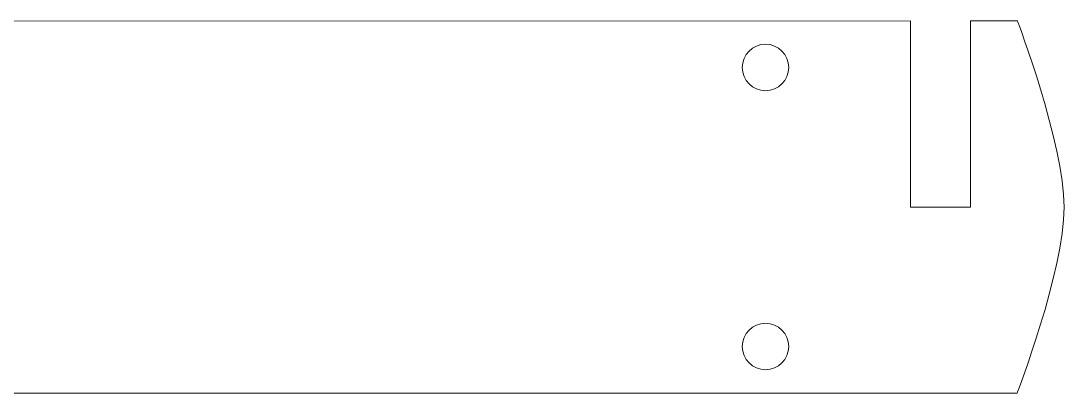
# Model space of a CAD drawing. Header units: centimetres. Extents: x 32 to 238, y -190 to 31.
# Drawn here: x 64.49 to 75.71, y -2.35 to 1.65 of the extents above; entities that cross this region are included whole.
import ezdxf

# ---------------------------------------------------------------- set-up
doc = ezdxf.new("R2010")
doc.units = ezdxf.units.CM
doc.header["$MEASUREMENT"] = 0
doc.layers.add('Layer 1', color=7, linetype='Continuous')

msp = doc.modelspace()

# ---------------------------------------------------------------- linework, layer by layer
at = {"layer": 'Layer 1', "color": 250, "lineweight": 9}
for points, knots in [([(74.70085, 1.64966), (74.70085, 1.64966), (75.20507, 1.64987), (75.20507, 1.64987), (75.20507, 1.64987), (75.70791, 0.33434), (75.70791, -0.35329), (75.70791, -1.04092), (75.20238, -2.35329), (75.20238, -2.35329), (75.20238, -2.35329), (34.20752, -2.35329), (34.20752, -2.35329), (34.20752, -2.35329), (33.70648, -1.03343), (33.70648, -0.34277), (33.70648, 0.34109), (34.20752, 1.64671), (34.20752, 1.64671), (34.20752, 1.64671), (34.70456, 1.64671), (34.70456, 1.64671), (34.70456, 1.64671), (34.70456, -0.35329), (34.70456, -0.35329), (34.70456, -0.35329), (35.35544, -0.35329), (35.35544, -0.35329), (35.35544, -0.35329), (35.35544, 1.64671), (35.35544, 1.64671), (35.35544, 1.64671), (54.20758, 1.64808), (54.20758, 1.64808), (54.20758, 1.64808), (54.20758, 1.05023), (54.20758, 1.05023), (54.20758, 1.05023), (54.70298, 1.05023), (54.70298, 1.05023), (54.70298, 1.05023), (55.20445, 1.05023), (55.20445, 1.05023), (55.20445, 1.05023), (55.20445, 1.64822), (55.20445, 1.64822), (55.20445, 1.64822), (74.05564, 1.64964), (74.05564, 1.64964), (74.05564, 1.64964), (74.05564, -0.35423), (74.05564, -0.35423), (74.05564, -0.35423), (74.70085, -0.35423), (74.70085, -0.35423), (74.70085, -0.35423), (74.70085, 1.64966), (74.70085, 1.64966)], [0, 0, 0, 0, 0.05263158, 0.05263158, 0.05263158, 0.10526316, 0.10526316, 0.10526316, 0.15789474, 0.15789474, 0.15789474, 0.21052632, 0.21052632, 0.21052632, 0.26315789, 0.26315789, 0.26315789, 0.31578947, 0.31578947, 0.31578947, 0.36842105, 0.36842105, 0.36842105, 0.42105263, 0.42105263, 0.42105263, 0.47368421, 0.47368421, 0.47368421, 0.52631579, 0.52631579, 0.52631579, 0.57894737, 0.57894737, 0.57894737, 0.63157895, 0.63157895, 0.63157895, 0.68421053, 0.68421053, 0.68421053, 0.73684211, 0.73684211, 0.73684211, 0.78947368, 0.78947368, 0.78947368, 0.84210526, 0.84210526, 0.84210526, 0.89473684, 0.89473684, 0.89473684, 0.94736842, 0.94736842, 0.94736842, 1, 1, 1, 1]), ([(72.49774, 1.39895), (72.35967, 1.39895), (72.24774, 1.28702), (72.24774, 1.14895), (72.24774, 1.01088), (72.35967, 0.89895), (72.49774, 0.89895), (72.63581, 0.89895), (72.74774, 1.01088), (72.74774, 1.14895), (72.74774, 1.28702), (72.63581, 1.39895), (72.49774, 1.39895)], [0, 0, 0, 0, 0.25, 0.25, 0.25, 0.5, 0.5, 0.5, 0.75, 0.75, 0.75, 1, 1, 1, 1]), ([(72.49774, -1.60225), (72.35967, -1.60225), (72.24774, -1.71418), (72.24774, -1.85225), (72.24774, -1.99032), (72.35967, -2.10225), (72.49774, -2.10225), (72.63581, -2.10225), (72.74774, -1.99032), (72.74774, -1.85225), (72.74774, -1.71418), (72.63581, -1.60225), (72.49774, -1.60225)], [0, 0, 0, 0, 0.25, 0.25, 0.25, 0.5, 0.5, 0.5, 0.75, 0.75, 0.75, 1, 1, 1, 1])]:
    msp.add_open_spline(points, degree=3, knots=knots, dxfattribs=at)

doc.saveas('drawing.dxf')
